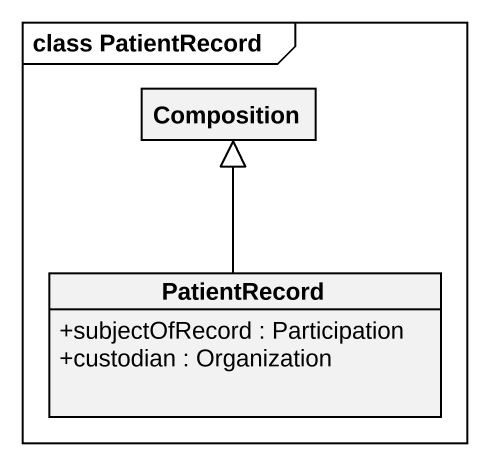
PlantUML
@startuml
mainframe class PatientRecord
hide circle
hide empty members
skinparam classAttributeIconSize 0
class Composition
class PatientRecord {
  +subjectOfRecord : Participation
  +custodian : Organization
}
PatientRecord -up-|> Composition
@enduml
